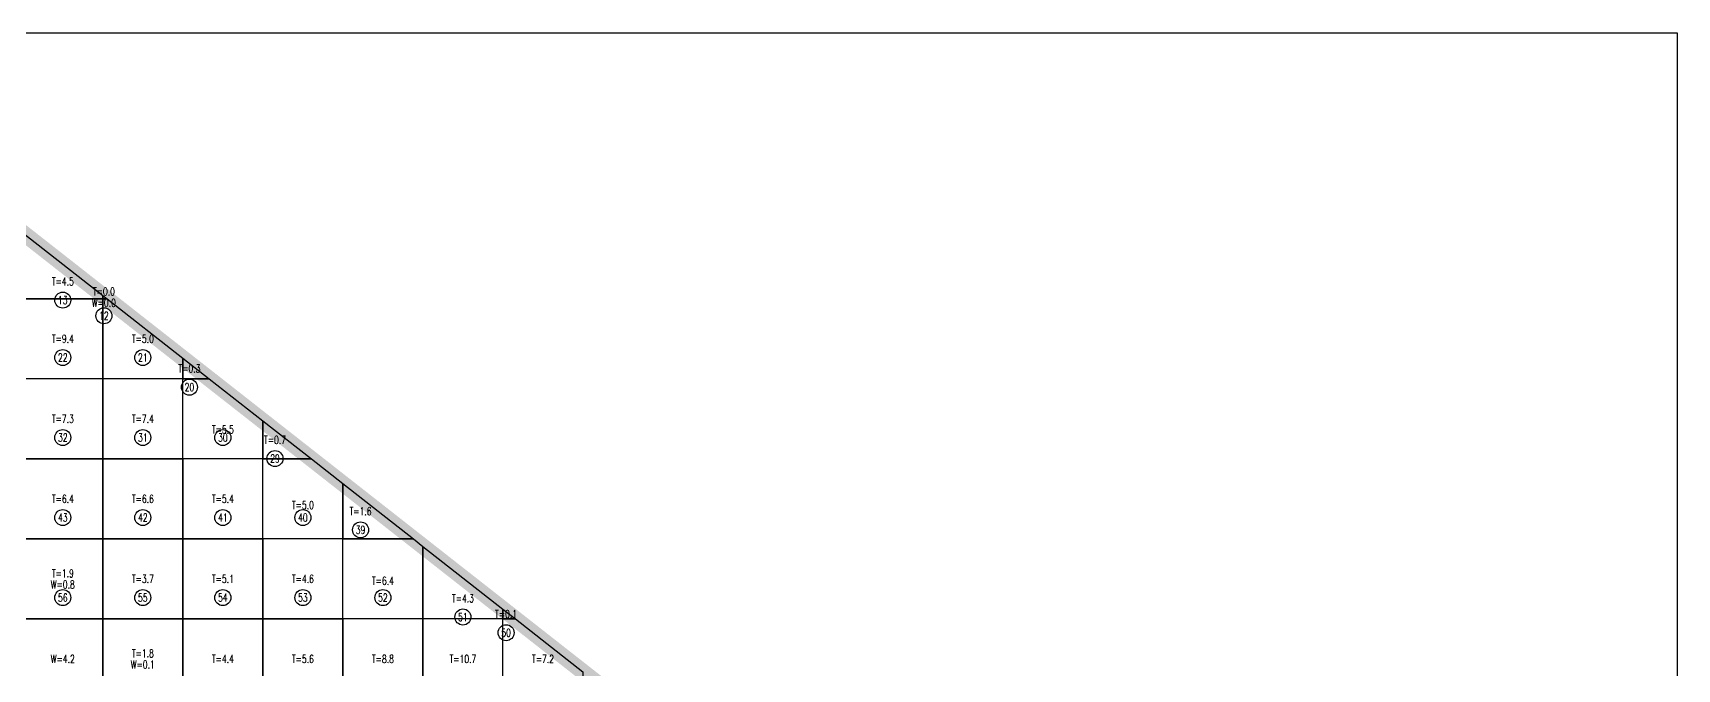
# Model space of a CAD drawing. Extents: x 4283 to 40403, y 1134 to 1764.
# Drawn here: x 12807.8 to 12893.5, y 1641 to 1674.1 of the extents above; entities that cross this region are included whole.
import ezdxf
from ezdxf.enums import TextEntityAlignment as Align

# ---------------------------------------------------------------- set-up
doc = ezdxf.new("R2010")
doc.units = 0
for name, color, linetype in [('tdz_14-1方格网', 2, 'Continuous'), ('tdz_14-1方格网计算', 7, 'Continuous'), ('tdz_土方计算图', 7, 'Continuous'), ('tdz_格田', 6, 'Continuous')]:
    doc.layers.add(name, color=color, linetype=linetype)
doc.styles.add('GLandNum', font='txt_____.ttf', dxfattribs={"width": 0.7, "height": 0.5})

msp = doc.modelspace()

# ---------------------------------------------------------------- linework, layer by layer
at = {"layer": 'tdz_14-1方格网', "linetype": 'Continuous'}
for points in [[(12811.489, 1660.424, 2839.305), (12811.489, 1660.246, 2839.301), (12807.322, 1660.246, 2839.265), (12807.322, 1663.69, 2839.263)], [(12807.322, 1656.079, 2839.622), (12807.322, 1660.246, 2839.265), (12811.489, 1660.246, 2839.301), (12811.489, 1656.079, 2839.495)], [(12811.716, 1660.246, 2839.307), (12811.489, 1660.246, 2839.301), (12811.489, 1660.424, 2839.305)], [(12815.656, 1657.158, 2839.347), (12815.656, 1656.079, 2839.319), (12811.489, 1656.079, 2839.495), (12811.489, 1660.246, 2839.301), (12811.716, 1660.246, 2839.307)], [(12817.032, 1656.079, 2839.361), (12815.656, 1656.079, 2839.319), (12815.656, 1657.158, 2839.347)], [(12807.322, 1656.079, 2839.622), (12807.322, 1651.913, 2839.829), (12811.489, 1651.913, 2839.673), (12811.489, 1656.079, 2839.495)], [(12811.489, 1656.079, 2839.495), (12811.489, 1651.913, 2839.673), (12815.656, 1651.913, 2839.57), (12815.656, 1656.079, 2839.319)], [(12819.822, 1653.892, 2839.389), (12819.822, 1651.913, 2839.471), (12815.656, 1651.913, 2839.57), (12815.656, 1656.079, 2839.319), (12817.032, 1656.079, 2839.361)], [(12822.348, 1651.913, 2839.387), (12819.822, 1651.913, 2839.471), (12819.822, 1653.892, 2839.389)], [(12807.322, 1651.913, 2839.829), (12807.322, 1647.746, 2840.068), (12811.489, 1647.746, 2839.834), (12811.489, 1651.913, 2839.673)], [(12811.489, 1651.913, 2839.673), (12811.489, 1647.746, 2839.834), (12815.656, 1647.746, 2839.747), (12815.656, 1651.913, 2839.57)], [(12815.656, 1651.913, 2839.57), (12815.656, 1647.746, 2839.747), (12819.822, 1647.746, 2839.646), (12819.822, 1651.913, 2839.471)], [(12823.989, 1650.626, 2839.372), (12823.989, 1647.746, 2839.51), (12819.822, 1647.746, 2839.646), (12819.822, 1651.913, 2839.471), (12822.348, 1651.913, 2839.387)], [(12827.664, 1647.746, 2839.338), (12823.989, 1647.746, 2839.51), (12823.989, 1650.626, 2839.372)], [(12807.322, 1647.746, 2840.068), (12807.322, 1643.579, 2840.666), (12811.489, 1643.579, 2840.263), (12811.489, 1647.746, 2839.834)], [(12811.489, 1647.746, 2839.834), (12811.489, 1643.579, 2840.263), (12815.656, 1643.579, 2839.931), (12815.656, 1647.746, 2839.747)], [(12815.656, 1647.746, 2839.747), (12815.656, 1643.579, 2839.931), (12819.822, 1643.579, 2839.815), (12819.822, 1647.746, 2839.646)], [(12819.822, 1647.746, 2839.646), (12819.822, 1643.579, 2839.815), (12823.989, 1643.579, 2839.669), (12823.989, 1647.746, 2839.51)], [(12828.156, 1647.36, 2839.333), (12828.156, 1643.579, 2839.309), (12823.989, 1643.579, 2839.669), (12823.989, 1647.746, 2839.51), (12827.664, 1647.746, 2839.338)], [(12832.322, 1644.094, 2839.294), (12832.322, 1643.579, 2839.23), (12828.156, 1643.579, 2839.309), (12828.156, 1647.36, 2839.333)], [(12832.979, 1643.579, 2839.288), (12832.322, 1643.579, 2839.23), (12832.322, 1644.094, 2839.294)], [(12807.322, 1643.579, 2840.666), (12807.322, 1639.413, 2840.784), (12811.489, 1639.413, 2840.439), (12811.489, 1643.579, 2840.263)], [(12811.489, 1643.579, 2840.263), (12811.489, 1639.413, 2840.439), (12815.656, 1639.413, 2840.167), (12815.656, 1643.579, 2839.931)], [(12815.656, 1643.579, 2839.931), (12815.656, 1639.413, 2840.167), (12819.822, 1639.413, 2839.972), (12819.822, 1643.579, 2839.815)], [(12819.822, 1643.579, 2839.815), (12819.822, 1639.413, 2839.972), (12823.989, 1639.413, 2839.722), (12823.989, 1643.579, 2839.669)], [(12823.989, 1643.579, 2839.669), (12823.989, 1639.413, 2839.722), (12828.156, 1639.413, 2839.494), (12828.156, 1643.579, 2839.309)], [(12828.156, 1643.579, 2839.309), (12828.156, 1639.413, 2839.494), (12832.322, 1639.413, 2839.342), (12832.322, 1643.579, 2839.23)], [(12836.489, 1640.828, 2839.256), (12836.489, 1639.413, 2839.215), (12832.322, 1639.413, 2839.342), (12832.322, 1643.579, 2839.23), (12832.979, 1643.579, 2839.288)]]:
    msp.add_polyline3d(points, close=True, dxfattribs=at)
at = {"layer": 'tdz_14-1方格网计算', "color": 7, "linetype": 'Continuous'}
for centre in [(12809.406, 1660.179), (12811.546, 1659.363), (12809.406, 1657.19), (12813.572, 1657.19), (12816, 1655.647), (12809.406, 1653.024), (12813.572, 1653.024), (12817.739, 1653.024), (12820.454, 1651.93), (12809.406, 1648.857), (12813.572, 1648.857), (12817.739, 1648.857), (12821.906, 1648.857), (12824.908, 1648.214), (12809.406, 1644.69), (12813.572, 1644.69), (12817.739, 1644.69), (12821.906, 1644.69), (12826.072, 1644.69), (12830.239, 1643.681), (12832.487, 1642.865)]:
    msp.add_circle(centre, 0.417, dxfattribs=at)
at = {"layer": 'tdz_土方计算图', "linetype": 'Continuous'}
for points in [[(12763.46, 1674.092), (12893.46, 1674.092)], [(12893.46, 1674.092), (12893.46, 1514.092)]]:
    msp.add_lwpolyline(points, dxfattribs=at)
at = {"layer": 'tdz_格田', "linetype": 'Continuous', "lineweight": 60, "const_width": 0.833}
msp.add_lwpolyline([(12807.083, 1617.501), (12778.368, 1605.172), (12778.156, 1624.941), (12781.559, 1633.656), (12785.692, 1670.038), (12797.649, 1671.272), (12854.838, 1626.446), (12878.764, 1584.6), (12824.051, 1576.913)], close=True, dxfattribs=at)

# ---------------------------------------------------------------- texts
at = {"layer": 'tdz_14-1方格网计算', "color": 2, "linetype": 'Continuous', "style": 'GLandNum', "width": 0.7}
for s, p in [('T=4.5', (12809.406, 1661.152)), ('T=0.0', (12811.546, 1660.627)), ('T=9.4', (12809.406, 1658.163)), ('T=5.0', (12813.572, 1658.163)), ('T=0.3', (12816, 1656.619)), ('T=7.3', (12809.406, 1653.996)), ('T=7.4', (12813.572, 1653.996)), ('T=5.5', (12817.739, 1653.449)), ('T=0.7', (12820.454, 1652.902)), ('T=6.4', (12809.406, 1649.829)), ('T=6.6', (12813.572, 1649.829)), ('T=5.4', (12817.739, 1649.829)), ('T=5.0', (12821.906, 1649.508)), ('T=1.6', (12824.908, 1649.186)), ('T=1.9', (12809.406, 1645.954)), ('T=3.7', (12813.572, 1645.663)), ('T=5.1', (12817.739, 1645.663)), ('T=4.6', (12821.906, 1645.663)), ('T=6.4', (12826.072, 1645.566)), ('T=4.3', (12830.239, 1644.653)), ('T=0.1', (12832.487, 1643.837)), ('T=1.8', (12813.572, 1641.788)), ('T=4.4', (12817.739, 1641.496)), ('T=5.6', (12821.906, 1641.496)), ('T=8.8', (12826.072, 1641.496)), ('T=10.7', (12830.239, 1641.496)), ('T=7.2', (12834.406, 1641.496))]:
    msp.add_text(s, height=0.4167, dxfattribs=at).set_placement(p, align=Align.MIDDLE_CENTER)
at = {"layer": 'tdz_14-1方格网计算', "color": 7, "linetype": 'Continuous', "style": 'GLandNum', "width": 0.7}
for s, p in [('13', (12809.406, 1660.179)), ('12', (12811.546, 1659.363)), ('22', (12809.406, 1657.19)), ('21', (12813.572, 1657.19)), ('20', (12816, 1655.647)), ('32', (12809.406, 1653.024)), ('31', (12813.572, 1653.024)), ('30', (12817.739, 1653.024)), ('29', (12820.454, 1651.93)), ('43', (12809.406, 1648.857)), ('42', (12813.572, 1648.857)), ('41', (12817.739, 1648.857)), ('40', (12821.906, 1648.857)), ('39', (12824.908, 1648.214)), ('56', (12809.406, 1644.69)), ('55', (12813.572, 1644.69)), ('54', (12817.739, 1644.69)), ('53', (12821.906, 1644.69)), ('52', (12826.072, 1644.69)), ('51', (12830.239, 1643.681)), ('50', (12832.487, 1642.865))]:
    msp.add_text(s, height=0.4167, dxfattribs=at).set_placement(p, align=Align.MIDDLE_CENTER)
at = {"layer": 'tdz_14-1方格网计算', "color": 173, "linetype": 'Continuous', "style": 'GLandNum', "width": 0.7}
for s, p in [('W=0.0', (12811.546, 1660.043)), ('W=0.8', (12809.406, 1645.371)), ('W=4.2', (12809.406, 1641.496)), ('W=0.1', (12813.572, 1641.204))]:
    msp.add_text(s, height=0.4167, dxfattribs=at).set_placement(p, align=Align.MIDDLE_CENTER)

doc.saveas('drawing.dxf')
